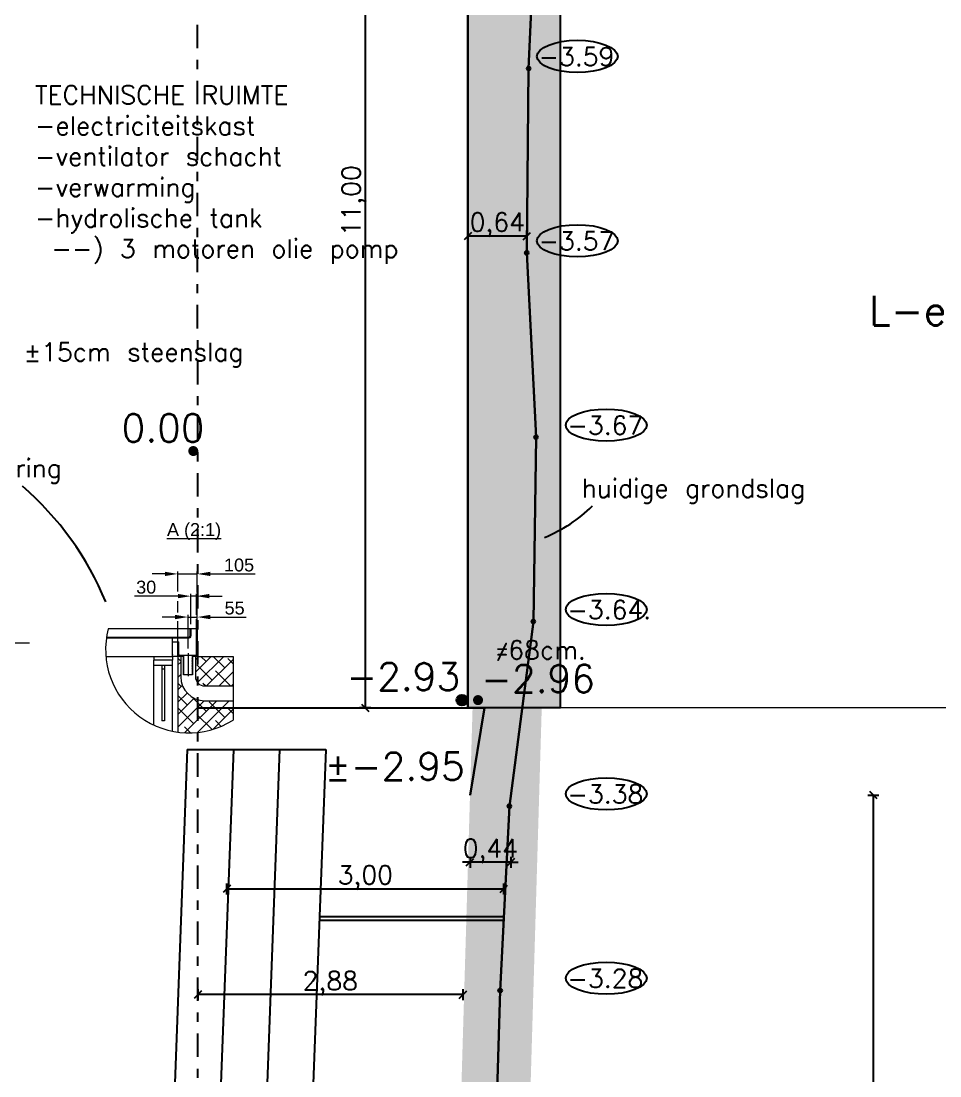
# Model space of a CAD drawing. Header units: millimetres. Extents: x 361 to 21231, y 184 to 1849.
# Drawn here: x 2476.86 to 2486.83, y 482.05 to 493.5 of the extents above; entities that cross this region are included whole.
import ezdxf

# ---------------------------------------------------------------- set-up
doc = ezdxf.new("R2010")
doc.units = ezdxf.units.MM
doc.header["$LTSCALE"] = 0.2
doc.linetypes.add('AM_ISO08W050x2', pattern=[9, 6, -0.75, 1.5, -0.75])
doc.linetypes.add('DASHDOT2', pattern=[12.7, 6.35, -3.175, 0, -3.175])
for name, color, linetype, lineweight in [('aslijnen', 10, 'DASHDOT2', 25), ('Kreskowanie', 6, 'Continuous', 9), ('L-elementen 4', 10, 'Continuous', 30), ('maten', 1, 'Continuous', 18), ('maten L-elementen', 191, 'Continuous', 18), ('nieuwe hoogtepunten', 154, 'Continuous', 35), ('nieuwe inrit', 20, 'Continuous', 20), ('osie', 50, 'AM_ISO08W050x2', 9), ('talud', 160, 'Continuous', 18), ('Widoczne', 7, 'Continuous', 9), ('Wymiarowanie', 3, 'Continuous', 9)]:
    doc.layers.add(name, color=color, linetype=linetype, lineweight=lineweight)
for name, color, linetype in [('bestaande hoogtepunten', 7, 'Continuous'), ('L-elementen 7', 2, 'Continuous'), ('ontwerp', 7, 'Continuous')]:
    doc.layers.add(name, color=color, linetype=linetype)
doc.layers.add('huidige grondslag', color=7, linetype='Continuous', lineweight=30, true_color=0x00adad)
doc.layers.add('tegels overdekt terras', color=7, linetype='Continuous', true_color=0xffc2c2)
doc.styles.get("Standard").update_dxf_attribs({"font": 'txt.shx', "height": 0.2})
doc.styles.add('USER2', font='arial.ttf')
doc.dimstyles.new('maat aanduiding voor tuin', dxfattribs={"dimscale": 0.2, "dimtxt": 0.2, "dimasz": 0.4, "dimexe": 0.3, "dimexo": 0.3, "dimgap": 0.02, "dimtad": 1, "dimzin": 1, "dimtxsty": 'Standard', "dimblk": 'OBLIQUE', "dimcen": 0.2, "dimadec": 0, "dimazin": 3, "dimtfac": 1, "dimtix": 1, "dimtmove": 0, "dimatfit": 3, "dimldrblk": 'OBLIQUE', "dimfxl": 0.3, "dimfxlon": 1, "dimarcsym": 1})

# ---------------------------------------------------------------- blocks, each defined once
blk = doc.blocks.new('_Oblique')
at = {"color": 0, "linetype": 'ByBlock', "lineweight": -2}
blk.add_line((-0.5, -0.5), (0.5, 0.5), dxfattribs=at)
blk = doc.blocks.new('*D1823')
at = {"layer": 'Defpoints', "color": 0, "ltscale": 0.2, "transparency": 16777216}
for p in [(2482.1, 484.081), (2479.096, 483.779), (2482.1, 483.779)]:
    blk.add_point(p, dxfattribs=at)
at = {"layer": 'maten', "color": 0, "lineweight": -2, "ltscale": 0.2, "transparency": 16777216}
for p, q in [((2479.096, 484.021), (2479.096, 484.141)), ((2482.1, 484.021), (2482.1, 484.141)), ((2479.096, 484.081), (2482.1, 484.081))]:
    blk.add_line(p, q, dxfattribs=at)
at = {"layer": 'maten', "color": 0, "lineweight": -2, "ltscale": 0.2, "transparency": 16777216, "xscale": 0.08000000000000074, "yscale": 0.08000000000000074, "zscale": 0.08000000000000074, "rotation": 180}
blk.add_blockref('_Oblique', (2479.096, 484.081), dxfattribs=at)
at = {"layer": 'maten', "color": 0, "lineweight": -2, "ltscale": 0.2, "transparency": 16777216, "xscale": 0.08000000000000074, "yscale": 0.08000000000000074, "zscale": 0.08000000000000074}
blk.add_blockref('_Oblique', (2482.1, 484.081), dxfattribs=at)
at = {"layer": 'maten', "color": 0, "ltscale": 0.2, "transparency": 16777216, "insert": (2480.598, 484.202), "char_height": 0.2, "attachment_point": 5}
blk.add_mtext('3,00', dxfattribs=at)
blk = doc.blocks.new('*D1862')
at = {"layer": 'Defpoints', "color": 0, "ltscale": 0.2, "transparency": 16777216}
for p in [(2481.708, 497.046), (2480.596, 486.046), (2481.709, 486.046)]:
    blk.add_point(p, dxfattribs=at)
at = {"layer": 'maten L-elementen', "color": 0, "lineweight": -2, "ltscale": 0.2, "transparency": 16777216}
for p, q in [((2480.656, 497.046), (2480.536, 497.046)), ((2480.596, 497.046), (2480.596, 486.046)), ((2480.656, 486.046), (2480.536, 486.046))]:
    blk.add_line(p, q, dxfattribs=at)
at = {"layer": 'maten L-elementen', "color": 0, "lineweight": -2, "ltscale": 0.2, "transparency": 16777216, "xscale": 0.08000000000000074, "yscale": 0.08000000000000074, "zscale": 0.08000000000000074}
for p, rotation in [((2480.596, 497.046), 90), ((2480.596, 486.046), 270)]:
    blk.add_blockref('_Oblique', p, dxfattribs=dict(at, rotation=rotation))
at = {"layer": 'maten L-elementen', "color": 0, "ltscale": 0.2, "transparency": 16777216, "insert": (2480.475, 491.546), "char_height": 0.2, "attachment_point": 5, "rotation": 90}
blk.add_mtext('11,00', dxfattribs=at)
blk = doc.blocks.new('*D1863')
at = {"layer": 'Defpoints', "color": 0, "ltscale": 0.2, "transparency": 16777216}
for p in [(2481.709, 491.163), (2481.709, 490.98), (2482.349, 490.98)]:
    blk.add_point(p, dxfattribs=at)
at = {"layer": 'maten L-elementen', "color": 0, "lineweight": -2, "ltscale": 0.2, "transparency": 16777216}
for p, q in [((2481.709, 491.103), (2481.709, 491.223)), ((2482.349, 491.163), (2481.709, 491.163)), ((2482.349, 491.103), (2482.349, 491.223))]:
    blk.add_line(p, q, dxfattribs=at)
at = {"layer": 'maten L-elementen', "color": 0, "lineweight": -2, "ltscale": 0.2, "transparency": 16777216, "xscale": 0.08000000000000074, "yscale": 0.08000000000000074, "zscale": 0.08000000000000074, "rotation": 180}
blk.add_blockref('_Oblique', (2481.709, 491.163), dxfattribs=at)
at = {"layer": 'maten L-elementen', "color": 0, "lineweight": -2, "ltscale": 0.2, "transparency": 16777216, "xscale": 0.08000000000000074, "yscale": 0.08000000000000074, "zscale": 0.08000000000000074}
blk.add_blockref('_Oblique', (2482.349, 491.163), dxfattribs=at)
at = {"layer": 'maten L-elementen', "color": 0, "ltscale": 0.2, "transparency": 16777216, "insert": (2482.029, 491.284), "char_height": 0.2, "attachment_point": 5}
blk.add_mtext('0,64', dxfattribs=at)
blk = doc.blocks.new('*D1745')
at = {"layer": 'Defpoints', "color": 0, "ltscale": 0.2, "transparency": 16777216}
for p in [(2478.78, 483.59), (2481.657, 483.591), (2478.78, 482.934)]:
    blk.add_point(p, dxfattribs=at)
at = {"layer": 'maten', "color": 0, "lineweight": -2, "ltscale": 0.2, "transparency": 16777216}
for p, q in [((2478.78, 482.994), (2478.78, 482.874)), ((2481.657, 482.994), (2481.657, 482.874)), ((2481.657, 482.934), (2478.78, 482.934))]:
    blk.add_line(p, q, dxfattribs=at)
at = {"layer": 'maten', "color": 0, "lineweight": -2, "ltscale": 0.2, "transparency": 16777216, "xscale": 0.08000000000000074, "yscale": 0.08000000000000074, "zscale": 0.08000000000000074, "rotation": 180}
blk.add_blockref('_Oblique', (2478.78, 482.934), dxfattribs=at)
at = {"layer": 'maten', "color": 0, "lineweight": -2, "ltscale": 0.2, "transparency": 16777216, "xscale": 0.08000000000000074, "yscale": 0.08000000000000074, "zscale": 0.08000000000000074}
blk.add_blockref('_Oblique', (2481.657, 482.934), dxfattribs=at)
at = {"layer": 'maten', "color": 0, "ltscale": 0.2, "transparency": 16777216, "insert": (2480.218, 483.055), "char_height": 0.2, "attachment_point": 5}
blk.add_mtext('2,88', dxfattribs=at)
blk = doc.blocks.new('*D1939')
at = {"layer": 'Defpoints', "color": 0, "ltscale": 0.2, "transparency": 16777216}
for p in [(2481.733, 485.097), (2482.175, 485.097), (2481.733, 484.37)]:
    blk.add_point(p, dxfattribs=at)
at = {"layer": 'maten L-elementen', "color": 0, "lineweight": -2, "ltscale": 0.2, "transparency": 16777216}
for p, q in [((2481.733, 484.37), (2481.653, 484.37)), ((2481.733, 484.43), (2481.733, 484.31)), ((2482.175, 484.37), (2481.733, 484.37)), ((2482.175, 484.43), (2482.175, 484.31)), ((2482.175, 484.37), (2482.255, 484.37))]:
    blk.add_line(p, q, dxfattribs=at)
at = {"layer": 'maten L-elementen', "color": 0, "lineweight": -2, "ltscale": 0.2, "transparency": 16777216, "xscale": 0.08000000000000074, "yscale": 0.08000000000000074, "zscale": 0.08000000000000074}
blk.add_blockref('_Oblique', (2481.733, 484.37), dxfattribs=at)
at = {"layer": 'maten L-elementen', "color": 0, "lineweight": -2, "ltscale": 0.2, "transparency": 16777216, "xscale": 0.08000000000000074, "yscale": 0.08000000000000074, "zscale": 0.08000000000000074, "rotation": 180}
blk.add_blockref('_Oblique', (2482.175, 484.37), dxfattribs=at)
at = {"layer": 'maten L-elementen', "color": 0, "ltscale": 0.2, "transparency": 16777216, "insert": (2481.954, 484.49), "char_height": 0.2, "attachment_point": 5}
blk.add_mtext('0,44', dxfattribs=at)
blk = doc.blocks.new('*D1944')
at = {"layer": 'Defpoints', "color": 0, "ltscale": 0.2, "transparency": 16777216}
for p in [(2485.923, 485.097), (2486.108, 485.097), (2485.923, 457.981)]:
    blk.add_point(p, dxfattribs=at)
at = {"layer": 'maten L-elementen', "color": 0, "lineweight": -2, "ltscale": 0.2, "transparency": 16777216}
for p, q in [((2486.048, 485.097), (2486.168, 485.097)), ((2486.108, 457.981), (2486.108, 485.097)), ((2486.048, 457.981), (2486.168, 457.981))]:
    blk.add_line(p, q, dxfattribs=at)
at = {"layer": 'maten L-elementen', "color": 0, "lineweight": -2, "ltscale": 0.2, "transparency": 16777216, "xscale": 0.08000000000000074, "yscale": 0.08000000000000074, "zscale": 0.08000000000000074}
for p, rotation in [((2486.108, 485.097), 90), ((2486.108, 457.981), 270)]:
    blk.add_blockref('_Oblique', p, dxfattribs=dict(at, rotation=rotation))
at = {"layer": 'maten L-elementen', "color": 0, "ltscale": 0.2, "transparency": 16777216, "insert": (2486.004, 471.539), "char_height": 0.2, "width": 0.19471, "attachment_point": 5, "rotation": 90}
blk.add_mtext('%%P27.10', dxfattribs=at)

msp = doc.modelspace()

# ---------------------------------------------------------------- hatches: boundary and pattern name
at = {"layer": 'Kreskowanie', "ltscale": 5}
h = msp.add_hatch(dxfattribs=at)
h.set_pattern_fill('ANSI31', color=256, scale=0.002, style=0)
h.set_pattern_definition([(45, (2466.974984, 458.1062646), (-0.004490128, 0.004490128), [])])
h.paths.add_polyline_path([(2478.575, 486.623), (2478.575, 486.763), (2478.565, 486.763), (2478.565, 486.623, 0.412615), (2478.584, 486.603), (2478.585, 486.603), (2478.625, 486.603), (2478.625, 486.403), (2478.63, 486.403), (2478.63, 486.613), (2478.624, 486.613), (2478.585, 486.613, -0.414213)])
h.paths.add_polyline_path([(2478.755, 486.603, 0.413934), (2478.775, 486.623), (2478.775, 486.903), (2478.765, 486.903), (2478.765, 486.623, -0.414214), (2478.755, 486.613), (2478.726, 486.613), (2478.72, 486.613), (2478.72, 486.403), (2478.725, 486.403), (2478.725, 486.603), (2478.755, 486.603)])
h.paths.add_polyline_path([(2478.685, 486.803, 0.414213), (2478.705, 486.823), (2478.705, 486.903), (2478.695, 486.903), (2478.695, 486.823, -0.414213), (2478.685, 486.813), (2477.792, 486.813, 0.002796), (2477.79, 486.803)])
h = msp.add_hatch(dxfattribs=at)
h.set_pattern_fill('ANSI38', color=256, scale=0.03, style=0)
h.set_pattern_definition([(45, (2415.22314, 459.80787), (-0.06735192, 0.06735192), []), (135, (2415.22314, 459.80787), (-0.20205576, 0.06735192), [0.238125, -0.142875])])
h.paths.add_polyline_path([(2479.165, 485.911), (2479.165, 486.123), (2478.855, 486.123, -0.414214), (2478.595, 486.383), (2478.595, 486.603), (2478.565, 486.603), (2478.565, 485.782, 0.174989)])
h.paths.add_polyline_path([(2479.165, 486.283), (2479.165, 486.603), (2478.781, 486.603), (2478.761, 486.603), (2478.755, 486.603), (2478.755, 486.383, 0.414214), (2478.855, 486.283)], flags=16)
at = {"layer": 'L-elementen 4', "ltscale": 0.2}
h = msp.add_hatch(color=256, dxfattribs=at)
h.dxf.hatch_style = 1
edge = h.paths.add_edge_path()
edge.add_arc((2478.732, 488.831), 0.055, 0.0061, 360.0061)
h = msp.add_hatch(color=256, dxfattribs=at)
h.dxf.hatch_style = 1
edge = h.paths.add_edge_path()
edge.add_arc((2481.646, 486.129), 0.055, 0, 360)
at = {"layer": 'L-elementen 7', "ltscale": 0.2}
h = msp.add_hatch(color=256, dxfattribs=at)
h.dxf.hatch_style = 1
h.paths.add_polyline_path([(2481.761, 486.046), (2480.903, 456.98), (2481.653, 456.98), (2482.511, 486.046)])
at = {"layer": 'nieuwe hoogtepunten', "ltscale": 0.2}
h = msp.add_hatch(color=256, dxfattribs=at)
h.dxf.hatch_style = 1
edge = h.paths.add_edge_path()
edge.add_arc((2481.82, 486.129), 0.055, 0, 360)
at = {"layer": 'tegels overdekt terras', "ltscale": 0.2}
h = msp.add_hatch(color=256, dxfattribs=at)
h.dxf.hatch_style = 1
h.paths.add_polyline_path([(2481.709, 497.046), (2482.71, 497.046), (2482.71, 486.046), (2481.709, 486.046)])

# ---------------------------------------------------------------- linework, layer by layer
at = {"layer": 'aslijnen', "ltscale": 0.2}
msp.add_line((2478.788, 410.514), (2478.775, 529.372), dxfattribs=at)
at = {"layer": 'bestaande hoogtepunten'}
for centre in [(2482.897, 493.112), (2482.897, 491.112), (2483.21, 489.112), (2483.21, 487.112), (2483.21, 485.112), (2483.21, 483.112)]:
    msp.add_ellipse(centre, major_axis=(-0.439, 0), ratio=0.39726, dxfattribs=at)
at = {"layer": 'huidige grondslag', "ltscale": 0.2}
for p, q in [((2482.459, 494.981), (2482.369, 492.98)), ((2482.369, 492.98), (2482.349, 490.98)), ((2482.349, 490.98), (2482.449, 488.981)), ((2482.449, 488.981), (2482.42, 486.981)), ((2482.42, 486.981), (2482.16, 484.98)), ((2482.16, 484.98), (2482.06, 482.98)), ((2482.06, 482.98), (2482, 480.98))]:
    msp.add_line(p, q, dxfattribs=at)
for centre in [(2482.369, 492.98), (2482.349, 490.98), (2482.449, 488.981), (2482.42, 486.981), (2482.16, 484.98), (2482.06, 482.98)]:
    msp.add_circle(centre, 0.02, dxfattribs=at)
at = {"layer": 'huidige grondslag', "lineweight": 25, "ltscale": 0.2}
msp.add_arc((2481.925, 489.404), 1.631, 292.1905, 314.2386, dxfattribs=at)
at = {"layer": 'maten', "ltscale": 0.2}
for p, q in [((2491.593, 486.047), (2478.78, 486.045)), ((2478.78, 486.045), (2481.89, 486.046))]:
    msp.add_line(p, q, dxfattribs=at)
at = {"layer": 'nieuwe hoogtepunten', "ltscale": 0.2}
msp.add_circle((2481.646, 486.129), 0.055, dxfattribs=at)
at = {"layer": 'nieuwe inrit', "lineweight": 30, "ltscale": 0.2}
msp.add_line((2481.89, 486.046), (2481.733, 485.097), dxfattribs=at)
at = {"layer": 'ontwerp', "ltscale": 0.2}
for p, q in [((2481.709, 495.096), (2481.709, 486.046)), ((2478.78, 486.045), (2481.89, 486.046)), ((2478.667, 485.595), (2477.598, 457.043)), ((2479.167, 485.595), (2478.098, 457.043)), ((2479.667, 485.595), (2478.598, 457.043)), ((2478.667, 485.595), (2480.168, 485.595)), ((2479.096, 485.595), (2480.168, 485.595)), ((2480.168, 485.595), (2479.099, 457.043)), ((2482.098, 483.739), (2480.098, 483.739)), ((2482.1, 483.779), (2480.1, 483.779)), ((2482.1, 483.779), (2480.1, 483.779))]:
    msp.add_line(p, q, dxfattribs=at)
msp.add_lwpolyline([(2481.709, 497.046), (2482.71, 497.046), (2482.71, 486.046), (2481.709, 486.046)], close=True, dxfattribs=at)
msp.add_arc((2474.702, 485.926), 3.332, 22.3618, 49.2125, dxfattribs=at)
at = {"layer": 'osie'}
msp.add_line((2476.957, 486.746), (2470.191, 486.746), dxfattribs=at)
at = {"layer": 'osie', "ltscale": 10}
msp.add_line((2478.675, 486.64), (2478.675, 486.388), dxfattribs=at)
at = {"layer": 'Widoczne'}
for p, q in [((2478.775, 486.903), (2477.81, 486.903)), ((2478.695, 486.903), (2478.695, 486.823)), ((2478.705, 486.903), (2478.705, 486.823)), ((2478.765, 486.623), (2478.765, 486.903)), ((2478.775, 486.903), (2478.775, 486.603)), ((2478.505, 486.603), (2478.505, 486.803)), ((2478.505, 486.603), (2478.505, 486.803)), ((2478.505, 486.763), (2478.575, 486.763)), ((2478.565, 486.603), (2478.565, 486.763)), ((2478.575, 486.623), (2478.575, 486.763)), ((2478.305, 486.603), (2478.305, 486.563)), ((2478.505, 486.563), (2478.305, 486.563)), ((2478.305, 486.503), (2478.305, 486.563)), ((2478.505, 486.623), (2478.505, 486.619)), ((2478.505, 486.603), (2478.505, 486.563)), ((2478.625, 486.603), (2478.505, 486.603)), ((2478.505, 486.603), (2478.505, 486.563)), ((2478.505, 486.503), (2478.505, 486.563)), ((2478.505, 486.503), (2478.505, 486.563)), ((2478.565, 486.603), (2478.565, 485.782)), ((2478.624, 486.613), (2478.585, 486.613)), ((2478.625, 486.603), (2478.585, 486.603)), ((2478.625, 486.403), (2478.625, 486.603)), ((2478.63, 486.403), (2478.63, 486.613)), ((2478.72, 486.613), (2478.72, 486.403)), ((2478.761, 486.603), (2478.725, 486.603)), ((2478.725, 486.603), (2478.725, 486.403)), ((2478.755, 486.613), (2478.726, 486.613)), ((2479.165, 486.603), (2479.165, 485.911)), ((2478.505, 486.503), (2478.305, 486.503)), ((2478.305, 485.858), (2478.305, 486.503)), ((2478.389, 486.503), (2478.389, 486.463)), ((2478.421, 486.463), (2478.389, 486.463)), ((2478.389, 486.463), (2478.389, 485.903)), ((2478.421, 486.503), (2478.421, 486.463)), ((2478.421, 486.463), (2478.421, 485.903)), ((2478.505, 485.792), (2478.505, 486.503)), ((2478.421, 485.903), (2478.389, 485.903))]:
    msp.add_line(p, q, dxfattribs=at)
at = {"layer": 'Widoczne', "ltscale": 10}
for p, q in [((2477.79, 486.803), (2478.685, 486.803)), ((2477.792, 486.813), (2478.685, 486.813)), ((2477.785, 486.603), (2478.505, 486.603)), ((2478.565, 486.603), (2478.505, 486.603)), ((2478.585, 486.603), (2478.565, 486.603)), ((2478.595, 486.603), (2478.595, 486.383)), ((2478.726, 486.613), (2478.624, 486.613)), ((2478.755, 486.603), (2478.755, 486.383)), ((2478.781, 486.603), (2478.761, 486.603)), ((2478.781, 486.603), (2479.165, 486.603)), ((2478.725, 486.403), (2478.625, 486.403)), ((2478.855, 486.283), (2479.165, 486.283)), ((2478.855, 486.123), (2479.165, 486.123))]:
    msp.add_line(p, q, dxfattribs=at)
for centre, radius, start, end in [((2478.685, 486.678), 0.904, 165.5426, 302.0241), ((2478.685, 486.678), 0.904, 165.5426, 302.0241), ((2478.855, 486.383), 0.26, 180, 270), ((2478.855, 486.383), 0.1, 180, 270)]:
    msp.add_arc(centre, radius, start, end, dxfattribs=at)
at = {"layer": 'Widoczne'}
for centre, radius, start, end in [((2478.685, 486.823), 0.02, 270, 360), ((2478.685, 486.823), 0.01, 270, 360), ((2478.585, 486.623), 0.02, 180, 270), ((2478.585, 486.623), 0.01, 180, 269.9999), ((2478.755, 486.623), 0.02, 269.9999, 0), ((2478.755, 486.623), 0.01, 269.9999, 0)]:
    msp.add_arc(centre, radius, start, end, dxfattribs=at)
at = {"layer": 'Wymiarowanie', "lineweight": 9}
for p, q in [((2478.425, 487.498), (2478.285, 487.498)), ((2478.565, 487.498), (2478.775, 487.498)), ((2478.915, 487.498), (2479.402, 487.498)), ((2478.565, 487.257), (2478.096, 487.257)), ((2478.705, 486.953), (2478.705, 487.282)), ((2478.765, 487.257), (2478.705, 487.257)), ((2478.765, 487.055), (2478.765, 487.282)), ((2478.905, 487.257), (2479.045, 487.257)), ((2478.565, 487.08), (2478.565, 487.202)), ((2478.775, 486.953), (2478.775, 487.209)), ((2478.535, 487.03), (2478.395, 487.03)), ((2478.675, 486.69), (2478.675, 487.055)), ((2478.675, 487.03), (2478.775, 487.03)), ((2478.775, 486.953), (2478.775, 487.055)), ((2478.915, 487.03), (2479.306, 487.03))]:
    msp.add_line(p, q, dxfattribs=at)
at = {"layer": 'Wymiarowanie'}
for p, q in [((2478.565, 487.306), (2478.565, 487.523)), ((2478.775, 487.296), (2478.775, 487.525)), ((2478.765, 486.903), (2478.765, 487.007)), ((2478.565, 486.763), (2478.565, 486.984))]:
    msp.add_line(p, q, dxfattribs=at)
for points in [[(2478.425, 487.521), (2478.425, 487.475), (2478.565, 487.498)], [(2478.915, 487.521), (2478.915, 487.475), (2478.775, 487.498)], [(2478.565, 487.281), (2478.565, 487.234), (2478.705, 487.257)], [(2478.905, 487.281), (2478.905, 487.234), (2478.765, 487.257)], [(2478.535, 487.054), (2478.535, 487.007), (2478.675, 487.03)], [(2478.915, 487.054), (2478.915, 487.007), (2478.775, 487.03)]]:
    msp.add_solid(points, dxfattribs=at)

# ---------------------------------------------------------------- texts
at = {"layer": 'bestaande hoogtepunten', "char_height": 0.2, "width": 0.69801, "attachment_point": 1, "rotation": 0.0061}
for s, insert in [('-3.59', (2482.476, 493.21)), ('-3.57', (2482.476, 491.21)), ('-3.67', (2482.789, 489.21)), ('-3.64.', (2482.789, 487.21)), ('-3.38', (2482.79, 485.21)), ('-3.28', (2482.79, 483.21))]:
    msp.add_mtext(s, dxfattribs=dict(at, insert=insert))
at = {"layer": 'huidige grondslag', "ltscale": 0.2, "insert": (2482.944, 488.528), "char_height": 0.2, "attachment_point": 1}
msp.add_mtext_dynamic_manual_height_columns('huidige grondslag', width=3.06494, gutter_width=1, heights=[0], dxfattribs=at)
at = {"layer": 'L-elementen 4', "ltscale": 0.2, "attachment_point": 1, "rotation": 0.0061}
for s, width, gutter_width, insert, char_height in [('L-elementen', 4.04317, 1.6, (2486.063, 490.514), 0.32), ('0.00', 3.39192, 1.5, (2477.954, 489.23), 0.3), ('-2.93', 3.39192, 1.5, (2480.392, 486.535), 0.3)]:
    msp.add_mtext_dynamic_manual_height_columns(s, width=width, gutter_width=gutter_width, heights=[0], dxfattribs=dict(at, insert=insert, char_height=char_height))
at = {"layer": 'nieuwe hoogtepunten', "ltscale": 0.2, "char_height": 0.3, "attachment_point": 1, "rotation": 0.0061}
for s, insert in [('-2.96', (2481.854, 486.511)), ('%%P-2.95', (2480.158, 485.561))]:
    msp.add_mtext_dynamic_manual_height_columns(s, width=3.39192, gutter_width=1.5, heights=[0], dxfattribs=dict(at, insert=insert))
at = {"layer": 'ontwerp', "ltscale": 0.2, "char_height": 0.2, "attachment_point": 1}
for s, width, insert in [('TECHNISCHE RUIMTE \\P-electriciteitskast\\P-ventilator schacht\\P-verwarming\\P-hydrolische tank\\P --) 3 motoren olie pomp', 4.74866, (2477.014, 492.794)), ('%%P15cm steenslag', 3.1954, (2476.894, 490.006)), ('afwatering', 0.54963, (2475.926, 488.746))]:
    msp.add_mtext_dynamic_manual_height_columns(s, width=width, gutter_width=1, heights=[0], dxfattribs=dict(at, insert=insert))
at = {"layer": 'talud', "ltscale": 0.2, "insert": (2482.013, 486.773), "char_height": 0.2, "attachment_point": 1, "rotation": 0.0061}
msp.add_mtext_dynamic_manual_height_columns('{\\fISOCPEUR|b0|i0|c0|p34;≠}68cm.', width=1.26472, gutter_width=1, heights=[0], dxfattribs=at)
at = {"layer": 'Wymiarowanie', "char_height": 0.14, "attachment_point": 5, "style": 'USER2'}
for s, insert in [('{\\LA (2:1)}', (2478.74, 487.958)), ('105', (2479.228, 487.594)), ('30', (2478.221, 487.354)), ('55', (2479.18, 487.127))]:
    msp.add_mtext(s, dxfattribs=dict(at, insert=insert))

# ---------------------------------------------------------------- dimensions: what is measured, and where the dimension line sits
at = {"layer": 'maten', "ltscale": 0.2}
for base, p1, p2, picture, middle in [((2482.1, 484.081), (2479.096, 483.779), (2482.1, 483.779), '*D1823', (2480.598, 484.202)), ((2478.78, 482.934), (2481.657, 483.591), (2478.78, 483.59), '*D1745', (2480.218, 483.055))]:
    dim = msp.add_linear_dim(base=base, p1=p1, p2=p2, dimstyle='maat aanduiding voor tuin', dxfattribs=at)
    dim.commit()
    dim.dimension.update_dxf_attribs({"geometry": picture, "text_midpoint": middle})
at = {"layer": 'maten L-elementen', "ltscale": 0.2}
dim = msp.add_linear_dim(base=(2480.596, 486.046), p1=(2481.708, 497.046), p2=(2481.709, 486.046), angle=90, dimstyle='maat aanduiding voor tuin', dxfattribs=at)
dim.commit()
dim.dimension.update_dxf_attribs({"geometry": '*D1862', "text_midpoint": (2480.475, 491.546)})
for base, p1, p2, picture, middle in [((2481.709, 491.163), (2482.349, 490.98), (2481.709, 490.98), '*D1863', (2482.029, 491.284)), ((2481.733, 484.37), (2482.175, 485.097), (2481.733, 485.097), '*D1939', (2481.954, 484.49))]:
    dim = msp.add_linear_dim(base=base, p1=p1, p2=p2, dimstyle='maat aanduiding voor tuin', dxfattribs=at)
    dim.commit()
    dim.dimension.update_dxf_attribs({"geometry": picture, "text_midpoint": middle})
dim = msp.add_linear_dim(base=(2486.108, 485.097), p1=(2485.923, 457.981), p2=(2485.923, 485.097), angle=90, text='%%P27.10', dimstyle='maat aanduiding voor tuin', dxfattribs=at)
dim.commit()
dim.dimension.update_dxf_attribs({"geometry": '*D1944', "text_midpoint": (2486.004, 471.539)})

doc.saveas('drawing.dxf')
